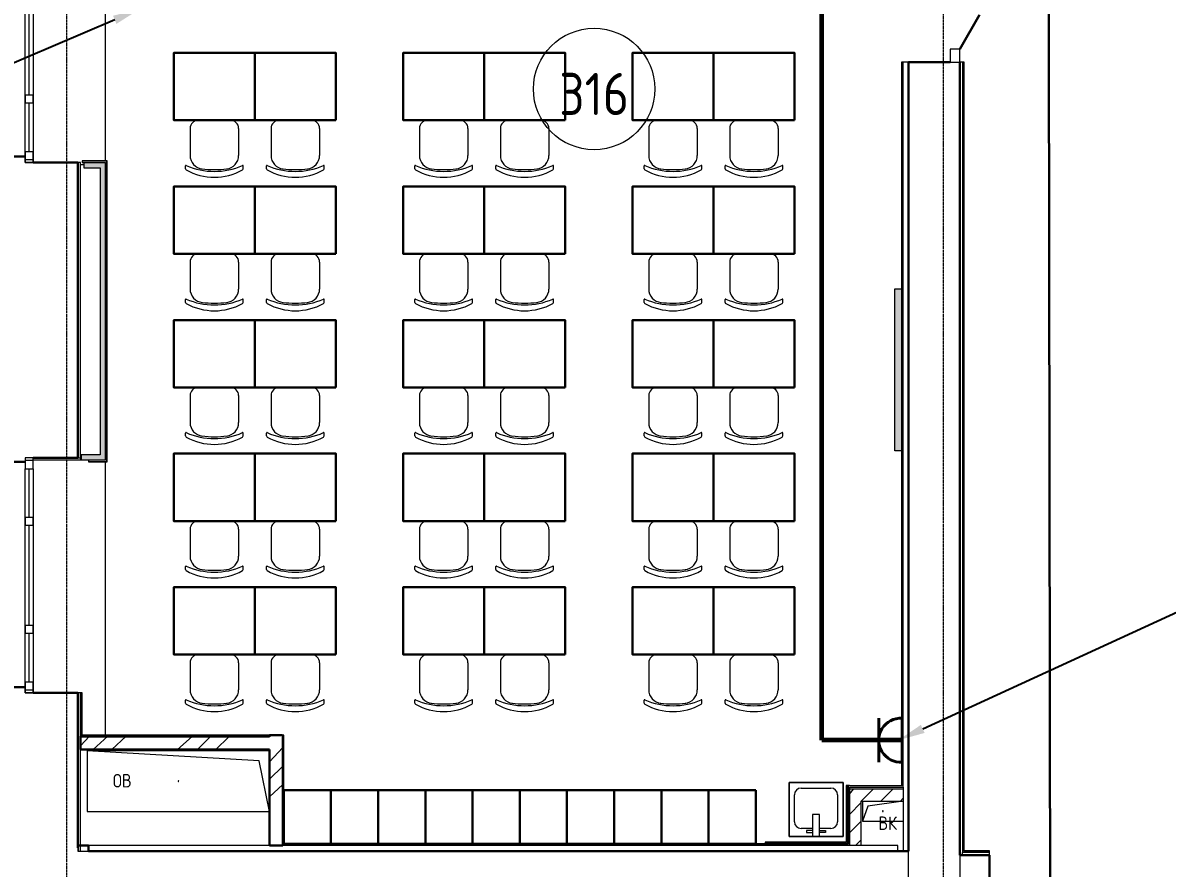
# Model space of a CAD drawing. Header units: millimetres. Extents: x -32 to 417638015, y -35 to 175284279.
# Drawn here: x 417125074 to 417133556, y 175252143 to 175258407 of the extents above; entities that cross this region are included whole.
import ezdxf
from ezdxf import colors
from ezdxf.entities.mleader import LeaderData, LeaderLine
from ezdxf.math import Vec2, Vec3

# ---------------------------------------------------------------- set-up
doc = ezdxf.new("R2010")
doc.units = ezdxf.units.MM
doc.linetypes.add('ADSK_Линия сетки', pattern=[25, 20, -2.5, 0, -2.5])
for name, color, linetype, lineweight in [('_ Окна', 7, 'Continuous', 9), ('_ЭМ_гофра', 5, 'Continuous', 60), ('_ЭМ_ТХобщее_слой', 7, 'Continuous', 30), ('Аннотация', 7, 'Continuous', 18), ('Двери', 7, 'Continuous', 9), ('Обобщенные модели', 7, 'Continuous', 18), ('Окна', 7, 'Continuous', 9), ('Оси', 253, 'Continuous', 9), ('Перекрытие', 7, 'Continuous', 18), ('Сантехника', 7, 'Continuous', 18), ('Стены внутренние', 7, 'Continuous', 18), ('Стены несущие', 7, 'Continuous', 30), ('Стены отделка', 7, 'Continuous', 30), ('Стены штриховка', 7, 'Continuous', 9), ('ТХ', 5, 'Continuous', 0), ('ШТРИХОВКА', 252, 'Continuous', 15), ('ЭМ', 5, 'Continuous', 40), ('ЭМ_Лоток 1_2', 162, 'Continuous', 30)]:
    doc.layers.add(name, color=color, linetype=linetype, lineweight=lineweight)
doc.layers.add('_ЭМ_Надписи', color=7, linetype='Continuous')
doc.layers.add('ЭОМ_Лотки рабочие', color=5, linetype='Continuous')
doc.layers.add('Линии', color=7, linetype='Continuous', lineweight=9, true_color=0x00a600)
doc.styles.add('GOST Common', font='GOST_Common.ttf', dxfattribs={"width": 0.9, "height": 349.9999999999996})
doc.styles.add('GOST Common_4', font='GOST_Common.ttf', dxfattribs={"width": 0.9, "height": 199.9999999999999})
doc.styles.add('ЭОМ', font='isocpeur.ttf', dxfattribs={"width": 0.85, "height": 250})
doc.linetypes.add('Cable in the tray', pattern='A,5,[130,ltypeshp.shx,S=1,R=0,X=0,Y=0],1.5,[130,ltypeshp.shx,S=1.5,R=90,X=0,Y=-1],1,[130,ltypeshp.shx,S=1,R=0,X=0.5,Y=0],5', length=12.5)
pattern_1 = [(45, (507.3426762534655, 158.9018102923892), (-381.6608851454391, 381.6608851454391), []), (45, (642.280676253431, 158.9018102923892), (0, 763.3217702908781), []), (45, (372.4046762534417, 158.9018102923892), (0, 763.3217702908781), [])]
pattern_2 = [(45, (507.3426762534655, 158.9018102923892), (-70.71067811865476, 70.71067811865476), [])]

# ---------------------------------------------------------------- blocks, each defined once
blk = doc.blocks.new('Стул ученич штабелир №5-7')
at = {"color": 0, "linetype": 'ByBlock', "lineweight": -2}
for p, q in [((-120.064222017827, -6.874120663269423e-05), (120.064222017827, 6.874120663269423e-05)), ((-120.0642220180016, -6.874130849610083e-05), (120.0642220177106, 6.874110476928763e-05)), ((-179.935777982173, -59.99993125879337), (-179.935777982173, -260.3112319844695)), ((-179.9357779823476, -59.99993125888795), (-179.9357779823476, -260.3112319845714)), ((180.064222017827, -59.99993125879337), (180.064222017827, -260.3112319844695)), ((180.0642220177106, -59.99993125888795), (180.0642220177106, -260.3112319845714)), ((-213.4357779821148, -359.0004116515302), (-213.4357779821148, -337.3406056039639)), ((-213.4357779822894, -359.0004116516247), (-213.4357779822894, -337.3406056040585)), ((213.564222017827, -359.0004116515302), (213.564222017827, -337.3406056039639)), ((213.5642220176524, -359.0004116516247), (213.5642220176524, -337.3406056040585))]:
    blk.add_line(p, q, dxfattribs=at)
for centre, radius, start, end in [((-119.9357779822312, -59.99993125879337), 60.00000000000227, 90, 180), ((-119.9357779823476, -59.99993125885157), 59.99999999995964, 90, 180), ((120.0642220178852, -59.99993125879337), 60.00000000000227, 0, 90), ((120.0642220177106, -59.99993125885157), 59.99999999995964, 0, 90), ((-210.435777982173, -337.3406056039494), 2.999999999983853, 63.89783268162118, 180), ((-210.4357779823476, -337.340605604044), 2.999999999983853, 63.89783268162118, 180), ((0.06422201782697812, 142.3201924452005), 520.8201237039044, 246.3195110063149, 293.6804889936851), ((0.06422201765235513, 142.3201924450987), 520.8201237039044, 246.3195110063149, 293.6804889936851), ((-79.93577798217302, -260.3112319844549), 100.0000000000176, 180, 264.2584419996841), ((-79.93577798234764, -260.3112319845568), 100.0000000000176, 180, 264.2584419996841), ((80.06422201782698, -260.3112319844549), 100.0000000000176, 275.7415580003159, 0), ((80.06422201765236, -260.3112319845568), 100.0000000000176, 275.7415580003159, 0), ((210.564222017827, -337.3406056039494), 2.999999999983853, 0, 116.1021673183788), ((210.5642220176524, -337.340605604044), 2.999999999983853, 0, 116.1021673183788), ((-203.435777982173, -359.0004116515447), 9.999999999989248, 180, 238.068250632605), ((-203.4357779823476, -359.0004116516466), 9.999999999989248, 180, 238.068250632605), ((0.06422201782697812, 9.04909030158342), 430.5490215606072, 240.9916647866204, 299.0083352133797), ((0.06422201765235513, 9.049090301488832), 430.5490215606072, 240.9916647866204, 299.0083352133797), ((0.06422201782697812, 435.5341415462426), 800.3966485555333, 263.2469772545854, 276.7530227454146), ((0.06422201765235513, 435.5341415461407), 800.3966485555333, 263.2469772545854, 276.7530227454146), ((203.564222017827, -359.0004116515447), 9.999999999989248, 301.931749367395, 0), ((203.5642220176524, -359.0004116516466), 9.999999999989248, 301.931749367395, 0)]:
    blk.add_arc(centre, radius, start, end, dxfattribs=at)
blk = doc.blocks.new('ТХ 3 этаж')
at = {"lineweight": 0}
h = blk.add_hatch(color=8, dxfattribs=at)
h.dxf.hatch_style = 1
h.paths.add_polyline_path([(7206.237930123869, 23575.66685804329), (7156.237930123869, 23575.66685804329), (7156.237930123869, 24775.66685804329), (7206.237930123869, 24775.66685804329)])
at = {"color": 8}
for points in [[(2412.450251941627, 26025.6668580437), (1812.450251941627, 26025.6668580437), (1812.450251941627, 26525.66685804381), (2412.450251941627, 26525.66685804381)], [(3012.450251942093, 26025.6668580437), (2412.450251942093, 26025.6668580437), (2412.450251942093, 26525.66685804381), (3012.450251942093, 26525.66685804381)], [(4112.450251942093, 26025.6668580437), (3512.450251942093, 26025.6668580437), (3512.450251942093, 26525.66685804381), (4112.450251942093, 26525.66685804381)], [(4712.450251942559, 26025.6668580437), (4112.450251942559, 26025.6668580437), (4112.450251942559, 26525.66685804381), (4712.450251942559, 26525.66685804381)], [(5812.450251942559, 26025.6668580437), (5212.450251942559, 26025.6668580437), (5212.450251942559, 26525.66685804381), (5812.450251942559, 26525.66685804381)], [(6412.450251943024, 26025.6668580437), (5812.450251943024, 26025.6668580437), (5812.450251943024, 26525.66685804381), (6412.450251943024, 26525.66685804381)], [(2412.450251941627, 25035.6668580437), (1812.450251941627, 25035.6668580437), (1812.450251941627, 25535.66685804381), (2412.450251941627, 25535.66685804381)], [(3012.450251942093, 25035.6668580437), (2412.450251942093, 25035.6668580437), (2412.450251942093, 25535.66685804381), (3012.450251942093, 25535.66685804381)], [(4112.450251942093, 25035.6668580437), (3512.450251942093, 25035.6668580437), (3512.450251942093, 25535.66685804381), (4112.450251942093, 25535.66685804381)], [(4712.450251942559, 25035.6668580437), (4112.450251942559, 25035.6668580437), (4112.450251942559, 25535.66685804381), (4712.450251942559, 25535.66685804381)], [(5812.450251942559, 25035.6668580437), (5212.450251942559, 25035.6668580437), (5212.450251942559, 25535.66685804381), (5812.450251942559, 25535.66685804381)], [(6412.450251943024, 25035.6668580437), (5812.450251943024, 25035.6668580437), (5812.450251943024, 25535.66685804381), (6412.450251943024, 25535.66685804381)], [(2412.450251941627, 24045.66685804323), (1812.450251941627, 24045.66685804323), (1812.450251941627, 24545.66685804335), (2412.450251941627, 24545.66685804335)], [(3012.450251942093, 24045.66685804323), (2412.450251942093, 24045.66685804323), (2412.450251942093, 24545.66685804335), (3012.450251942093, 24545.66685804335)], [(4112.450251942093, 24045.66685804323), (3512.450251942093, 24045.66685804323), (3512.450251942093, 24545.66685804335), (4112.450251942093, 24545.66685804335)], [(4712.450251942559, 24045.66685804323), (4112.450251942559, 24045.66685804323), (4112.450251942559, 24545.66685804335), (4712.450251942559, 24545.66685804335)], [(5812.450251942559, 24045.66685804323), (5212.450251942559, 24045.66685804323), (5212.450251942559, 24545.66685804335), (5812.450251942559, 24545.66685804335)], [(6412.450251943024, 24045.66685804323), (5812.450251943024, 24045.66685804323), (5812.450251943024, 24545.66685804335), (6412.450251943024, 24545.66685804335)], [(2412.450251941627, 23055.66685804323), (1812.450251941627, 23055.66685804323), (1812.450251941627, 23555.66685804335), (2412.450251941627, 23555.66685804335)], [(3012.450251942093, 23055.66685804323), (2412.450251942093, 23055.66685804323), (2412.450251942093, 23555.66685804335), (3012.450251942093, 23555.66685804335)], [(4112.450251942093, 23055.66685804323), (3512.450251942093, 23055.66685804323), (3512.450251942093, 23555.66685804335), (4112.450251942093, 23555.66685804335)], [(4712.450251942559, 23055.66685804323), (4112.450251942559, 23055.66685804323), (4112.450251942559, 23555.66685804335), (4712.450251942559, 23555.66685804335)], [(5812.450251942559, 23055.66685804323), (5212.450251942559, 23055.66685804323), (5212.450251942559, 23555.66685804335), (5812.450251942559, 23555.66685804335)], [(6412.450251943024, 23055.66685804323), (5812.450251943024, 23055.66685804323), (5812.450251943024, 23555.66685804335), (6412.450251943024, 23555.66685804335)], [(2412.450251941627, 22065.66685804323), (1812.450251941627, 22065.66685804323), (1812.450251941627, 22565.66685804335), (2412.450251941627, 22565.66685804335)], [(3012.450251942093, 22065.66685804323), (2412.450251942093, 22065.66685804323), (2412.450251942093, 22565.66685804335), (3012.450251942093, 22565.66685804335)], [(4112.450251942093, 22065.66685804323), (3512.450251942093, 22065.66685804323), (3512.450251942093, 22565.66685804335), (4112.450251942093, 22565.66685804335)], [(4712.450251942559, 22065.66685804323), (4112.450251942559, 22065.66685804323), (4112.450251942559, 22565.66685804335), (4712.450251942559, 22565.66685804335)], [(5812.450251942559, 22065.66685804323), (5212.450251942559, 22065.66685804323), (5212.450251942559, 22565.66685804335), (5812.450251942559, 22565.66685804335)], [(6412.450251943024, 22065.66685804323), (5812.450251943024, 22065.66685804323), (5812.450251943024, 22565.66685804335), (6412.450251943024, 22565.66685804335)]]:
    blk.add_lwpolyline(points, close=True, dxfattribs=at)
at = {"color": 8, "lineweight": 0}
blk.add_lwpolyline([(7206.237930123869, 23575.66685804329), (7156.237930123869, 23575.66685804329), (7156.237930123869, 24775.66685804329), (7206.237930123869, 24775.66685804329), (7206.237930123869, 23575.66685804329)], dxfattribs=at)
at = {"color": 8}
for points in [[(2976.45025194122, 21062.49521154567), (2626.45025194122, 21062.49521154567), (2626.45025194122, 20662.49521154567), (2976.45025194122, 20662.49521154567), (2976.45025194122, 21062.49521154567)], [(3326.45025194122, 21062.49521154567), (2976.45025194122, 21062.49521154567), (2976.45025194122, 20662.49521154567), (3326.45025194122, 20662.49521154567), (3326.45025194122, 21062.49521154567)], [(3676.45025194122, 21062.49521154567), (3326.45025194122, 21062.49521154567), (3326.45025194122, 20662.49521154567), (3676.45025194122, 20662.49521154567), (3676.45025194122, 21062.49521154567)], [(4026.45025194122, 21062.49521154567), (3676.45025194122, 21062.49521154567), (3676.45025194122, 20662.49521154567), (4026.45025194122, 20662.49521154567), (4026.45025194122, 21062.49521154567)], [(4376.45025194122, 21062.49521154567), (4026.45025194122, 21062.49521154567), (4026.45025194122, 20662.49521154567), (4376.45025194122, 20662.49521154567), (4376.45025194122, 21062.49521154567)], [(4726.45025194122, 21062.49521154567), (4376.45025194122, 21062.49521154567), (4376.45025194122, 20662.49521154567), (4726.45025194122, 20662.49521154567), (4726.45025194122, 21062.49521154567)], [(5076.45025194122, 21062.49521154567), (4726.45025194122, 21062.49521154567), (4726.45025194122, 20662.49521154567), (5076.45025194122, 20662.49521154567), (5076.45025194122, 21062.49521154567)], [(5426.45025194122, 21062.49521154567), (5076.45025194122, 21062.49521154567), (5076.45025194122, 20662.49521154567), (5426.45025194122, 20662.49521154567), (5426.45025194122, 21062.49521154567)], [(5776.45025194122, 21062.49521154567), (5426.45025194122, 21062.49521154567), (5426.45025194122, 20662.49521154567), (5776.45025194122, 20662.49521154567), (5776.45025194122, 21062.49521154567)], [(6126.45025194122, 21062.49521154567), (5776.45025194122, 21062.49521154567), (5776.45025194122, 20662.49521154567), (6126.45025194122, 20662.49521154567), (6126.45025194122, 21062.49521154567)]]:
    blk.add_lwpolyline(points, dxfattribs=at)
at = {"layer": 'ТХ', "color": 8, "lineweight": 0}
for p in [(2112.450251941627, 26025.6668580437), (2712.450251942093, 26025.6668580437), (3812.450251942093, 26025.6668580437), (4412.450251942559, 26025.6668580437), (5512.450251942559, 26025.6668580437), (6112.45025194349, 26025.6668580437), (2112.450251941627, 25035.6668580437), (2712.450251942093, 25035.6668580437), (3812.450251942093, 25035.6668580437), (4412.450251942559, 25035.6668580437), (5512.450251942559, 25035.6668580437), (6112.45025194349, 25035.6668580437), (2112.450251941627, 24045.6668580437), (2712.450251942093, 24045.6668580437), (3812.450251942093, 24045.6668580437), (4412.450251942559, 24045.6668580437), (5512.450251942559, 24045.6668580437), (6112.45025194349, 24045.6668580437), (2112.450251941627, 23055.66685804323), (2712.450251942093, 23055.66685804323), (3812.450251942093, 23055.66685804323), (4412.450251942559, 23055.66685804323), (5512.450251942559, 23055.66685804323), (6112.45025194349, 23055.66685804323), (2112.450251941627, 22065.66685804323), (2712.450251942093, 22065.66685804323), (3812.450251942093, 22065.66685804323), (4412.450251942559, 22065.66685804323), (5512.450251942559, 22065.66685804323), (6112.45025194349, 22065.66685804323)]:
    blk.add_blockref('Стул ученич штабелир №5-7', p, dxfattribs=at)
blk = doc.blocks.new('План 3 этажа')
at = {"layer": 'Стены внутренние'}
for points in [[(-5866.57566433266, 25792.15817047495), (-5746.070367590117, 25792.15817047495), (-5746.070367590117, 25832.15817047494), (-5866.57566433266, 25832.15817047494), (-5866.57566433266, 25815.89621075662)], [(-5706.070367590117, 23665.69618457785), (-5706.186522345, 25832.15817047494), (-5746.070367590117, 25832.15817047494), (-5746.070367590117, 23665.69618457785), (-5731.733682017482, 23665.69618457785)], [(-5886.909468022524, 23625.69618457785), (-5706.070367590117, 23625.9006506719), (-5706.070367590117, 23665.69618457785), (-5886.909468022524, 23665.69618457785), (-5886.909468022524, 23625.9006506719)]]:
    blk.add_hatch(color=8, dxfattribs=at).paths.add_polyline_path(points)
at = {"layer": 'Стены внутренние', "lineweight": 9}
h = blk.add_hatch(dxfattribs=at)
h.set_pattern_fill('FP_1', color=8, style=0, pattern_type=2)
h.set_pattern_definition(pattern_1)
h.paths.add_polyline_path([(-5840.445001929242, 21481.1031181426), (-4490.445001929242, 21481.1031181426), (-4490.445001930231, 21575.1031181426), (-5890.445001929475, 21581.10311814261), (-5890.445001929358, 21481.1031181426)])
h.paths.add_polyline_path([(-5878.445001929242, 21581.05168957118), (-5878.445001929242, 21581.10311814261), (-5890.299134974543, 21581.10311814261)])
h = blk.add_hatch(dxfattribs=at)
h.set_pattern_fill('FP_1', color=8, style=0, pattern_type=2)
h.set_pattern_definition(pattern_1)
h.paths.add_polyline_path([(-4490.445001929242, 20771.10311814259), (-4390.445001929242, 20771.10311814259), (-4390.445001929242, 21575.1031181426), (-4396.445001929242, 21575.65177762937), (-4396.445001929242, 21587.1031181426), (-4490.445001929242, 21587.1031181426), (-4490.445001929242, 21187.03738989537)])
h = blk.add_hatch(dxfattribs=at)
h.set_pattern_fill('FP_4', color=8, style=0, pattern_type=2)
h.set_pattern_definition(pattern_2)
h.paths.add_polyline_path([(167.3426762534655, 21099.03738989537), (207.3426762534655, 21099.03738989537), (207.3426762534655, 21187.03738989537), (-190.6573237465345, 21187.03738989537), (-190.6573237465345, 21099.03738989537), (-92.65732374653453, 21099.03738989537)])
h = blk.add_hatch(dxfattribs=at)
h.set_pattern_fill('FP_4', color=8, style=0, pattern_type=2)
h.set_pattern_definition(pattern_2)
h.paths.add_polyline_path([(-146.6573237465345, 20769.03738989443), (-102.6573237465345, 20769.03738989443), (-102.6573237465345, 21099.03738989537), (-190.6573237465345, 21099.03738989537), (-190.6573237465345, 20769.03738989443)])
at = {"layer": '_ Окна', "color": 8}
for p, q in [((-6270.44500193021, 26332.15817047492), (-6270.44500193021, 27072.15817047492)), ((-6270.445001930209, 25912.15817047491), (-6270.44500193021, 26272.15817047491)), ((-6240.445001930225, 25852.15817047492), (-6300.445001930225, 25852.15817047492)), ((-6240.445001930231, 23622.16065067188), (-6300.445001930231, 23622.16065067188)), ((-6270.44500193021, 23202.16065067188), (-6270.44500193021, 23562.16065067188)), ((-6270.44500193021, 22402.16065067188), (-6270.44500193021, 23142.16065067188)), ((-6270.445001930209, 21982.16065067188), (-6270.44500193021, 22342.16065067188)), ((-6240.445001930225, 21922.16065067188), (-6300.445001930225, 21922.16065067188))]:
    blk.add_line(p, q, dxfattribs=at)
at = {"layer": '_ Окна', "color": 8, "lineweight": 18}
for p, q in [((-6300.445001930227, 26332.15817047492), (-6240.445001930227, 26332.15817047492)), ((-6300.445001930227, 26272.15817047492), (-6300.445001930227, 26332.15817047492)), ((-6240.445001930227, 26332.15817047492), (-6240.445001930227, 26272.15817047492)), ((-6240.445001930227, 26272.15817047492), (-6300.445001930227, 26272.15817047492)), ((-6300.445001930225, 25912.15817047492), (-6240.445001930225, 25912.15817047492)), ((-6300.445001930225, 25832.15817047492), (-6300.445001930225, 25912.15817047492)), ((-6240.445001930225, 25912.15817047492), (-6240.445001930225, 25832.15817047492)), ((-6240.445001930225, 25832.15817047492), (-6300.445001930225, 25832.15817047492)), ((-6240.445001930231, 23642.16065067188), (-6300.445001930231, 23642.16065067188)), ((-6300.445001930231, 23642.16065067188), (-6300.445001930231, 23562.16065067188)), ((-6240.445001930231, 23562.16065067188), (-6240.445001930231, 23642.16065067188)), ((-6300.445001930231, 23562.16065067188), (-6240.445001930231, 23562.16065067188)), ((-6300.445001930229, 23202.16065067188), (-6240.445001930229, 23202.16065067188)), ((-6300.445001930229, 23142.16065067188), (-6300.445001930229, 23202.16065067188)), ((-6240.445001930229, 23202.16065067188), (-6240.445001930229, 23142.16065067188)), ((-6240.445001930229, 23142.16065067188), (-6300.445001930229, 23142.16065067188)), ((-6300.445001930227, 22402.16065067188), (-6240.445001930227, 22402.16065067188)), ((-6300.445001930227, 22342.16065067188), (-6300.445001930227, 22402.16065067188)), ((-6240.445001930227, 22402.16065067188), (-6240.445001930227, 22342.16065067188)), ((-6240.445001930227, 22342.16065067188), (-6300.445001930227, 22342.16065067188)), ((-6300.445001930225, 21982.16065067188), (-6240.445001930225, 21982.16065067188)), ((-6300.445001930225, 21902.16065067188), (-6300.445001930225, 21982.16065067188)), ((-6240.445001930225, 21982.16065067188), (-6240.445001930225, 21902.16065067188)), ((-6240.445001930225, 21902.16065067188), (-6300.445001930225, 21902.16065067188))]:
    blk.add_line(p, q, dxfattribs=at)
at = {"layer": 'Двери', "color": 8, "lineweight": 30}
blk.add_line((627.3426762534604, 26670.90181029237), (774.8426762534616, 26926.37930440878), dxfattribs=at)
at = {"layer": 'Двери', "color": 8}
for p, q in [((627.3426762534604, 26670.90181029237), (557.3426762534648, 26670.90181029237)), ((557.3426762534648, 26670.90181029237), (557.3426762534647, 26575.90181029237)), ((627.3426762534602, 26575.90181029237), (627.3426762534604, 26670.90181029237)), ((557.3426762534647, 26575.90181029237), (627.3426762534602, 26575.90181029237))]:
    blk.add_line(p, q, dxfattribs=at)
at = {"layer": 'Линии', "color": 8}
blk.add_circle((-2083.305437777934, 26376.35361650138), 450.0000000000006, dxfattribs=at)
at = {"layer": 'Обобщенные модели', "color": 8}
for p, q in [((-5840.445001929251, 21472.23035614785), (-5840.445001929251, 21022.23035614785)), ((-4490.445001929234, 21472.23035614785), (-5840.445001929251, 21472.23035614785)), ((-4565.445001929227, 21397.23035614785), (-5840.445001929251, 21472.23035614785)), ((-5840.445001929251, 21472.23035614785), (-5840.445001929251, 21022.23035614785)), ((-4490.445001929234, 21472.23035614785), (-5840.445001929251, 21472.23035614785)), ((-4490.445001929234, 21022.23035614785), (-4565.445001929227, 21397.23035614785)), ((-92.65732374653706, 21099.03738989534), (-92.65732374653683, 20949.03738989534)), ((-92.65732374653706, 21099.03738989534), (-92.65732374653683, 20949.03738989534)), ((-55.15732374653739, 21061.53738989535), (-92.65732374653683, 20949.03738989534)), ((207.3426762534678, 21099.03738989534), (-55.15732374653739, 21061.53738989535)), ((-5840.445001929251, 21022.23035614785), (-4490.445001929234, 21022.23035614785)), ((-5840.445001929251, 21022.23035614785), (-4490.445001929234, 21022.23035614785)), ((-92.65732374653683, 20949.03738989534), (207.342676253468, 20949.03738989534)), ((-92.65732374653683, 20949.03738989534), (207.342676253468, 20949.03738989534))]:
    blk.add_line(p, q, dxfattribs=at)
for centre, radius, start, end in [((-5165.445001929242, 21247.23035614785), 2.500000000000003, 0, 180), ((-5165.445001929242, 21247.23035614785), 2.499999999999998, 60.0000000000418, 180), ((-5165.445001929242, 21247.23035614785), 2.500000000000002, 180, 0), ((-5165.445001929242, 21247.23035614785), 2.499999999999999, 180, 285.0000000000214), ((-5165.445001929242, 21247.23035614785), 2.500000000000002, 14.99999999999445, 30.00000000001032), ((57.34267625346547, 21024.03738989534), 2.500000000000003, 90, 269.9999999999992), ((57.34267625346547, 21024.03738989534), 2.499999999999999, 149.9999999999999, 270), ((57.34267625346547, 21024.03738989534), 2.500000000000003, 105.0000000000265, 119.9999999999582), ((57.34267625346547, 21024.03738989534), 2.500000000000002, 270.0000000000004, 90), ((57.34267625346547, 21024.03738989534), 2.5, 270.0000000000008, 14.99999999999487)]:
    blk.add_arc(centre, radius, start, end, dxfattribs=at)
at = {"layer": 'Окна', "color": 8}
for p, q in [((-6300.445001930222, 26332.15817047492), (-6300.445001930223, 27072.15817047492)), ((-6240.445001930135, 27072.15817047492), (-6240.445001930134, 26332.15817047492)), ((-6300.445001930227, 26332.15817047492), (-6300.445001930227, 26272.15817047492)), ((-6240.445001930227, 26272.15817047492), (-6240.445001930227, 26332.15817047492)), ((-6300.445001930222, 25912.15817047491), (-6300.445001930222, 26272.15817047491)), ((-6240.445001930134, 26272.15817047491), (-6240.445001930134, 25912.15817047491)), ((-6300.445001930225, 25912.15817047492), (-6300.445001930225, 25832.15817047492)), ((-6240.445001930225, 25832.15817047492), (-6240.445001930225, 25912.15817047492)), ((-6300.445001930225, 25832.15817047492), (-6240.445001930225, 25832.15817047492)), ((-6300.445001930231, 23642.16065067188), (-6300.445001930231, 23562.16065067188)), ((-6240.445001930231, 23642.16065067188), (-6300.445001930231, 23642.16065067188)), ((-6240.445001930231, 23562.16065067188), (-6240.445001930231, 23642.16065067188)), ((-6300.445001930223, 23202.16065067188), (-6300.445001930223, 23562.16065067188)), ((-6240.445001930135, 23562.16065067188), (-6240.445001930135, 23202.16065067188)), ((-6300.445001930229, 23202.16065067188), (-6300.445001930229, 23142.16065067188)), ((-6240.445001930229, 23142.16065067188), (-6240.445001930229, 23202.16065067188)), ((-6300.445001930222, 22402.16065067188), (-6300.445001930223, 23142.16065067188)), ((-6240.445001930135, 23142.16065067188), (-6240.445001930134, 22402.16065067188)), ((-6300.445001930227, 22402.16065067188), (-6300.445001930227, 22342.16065067188)), ((-6240.445001930227, 22342.16065067188), (-6240.445001930227, 22402.16065067188)), ((-6300.445001930222, 21982.16065067188), (-6300.445001930222, 22342.16065067188)), ((-6240.445001930134, 22342.16065067188), (-6240.445001930134, 21982.16065067188)), ((-6300.445001930225, 21982.16065067188), (-6300.445001930225, 21902.16065067188)), ((-6240.445001930225, 21902.16065067188), (-6240.445001930225, 21982.16065067188)), ((-6300.445001930225, 21902.16065067188), (-6240.445001930225, 21902.16065067188))]:
    blk.add_line(p, q, dxfattribs=at)
at = {"layer": 'Оси', "color": 8, "linetype": 'ADSK_Линия сетки'}
for p, q in [((-5993.091970708105, -3523.687778418595), (-5993.091970708047, 44268.96599885851)), ((506.9080292918952, -3523.687778418606), (506.9080292919534, 43515.24606842796))]:
    blk.add_line(p, q, dxfattribs=at)
at = {"layer": 'Перекрытие', "color": 8}
for p, q in [((-5704.233739516174, 25844.1581704749), (-5704.233739516116, 28844.20903639259)), ((-5890.593580989516, 25815.89621075659), (-5866.575664332602, 25815.89621075659)), ((-5886.909468022524, 23625.90065067188), (-6240.445001930289, 23625.90065067188)), ((-5704.233739516116, 21587.10311814257), (-5704.233739516174, 23613.69618457782))]:
    blk.add_line(p, q, dxfattribs=at)
at = {"layer": 'Сантехника', "color": 8}
for p, q in [((-638.1363797980594, 21235.81285457511), (-638.1363797980594, 20835.81285457511)), ((-238.1363797980593, 21235.81285457511), (-638.1363797980594, 21235.81285457511)), ((-638.1363797980594, 21235.81285457511), (-238.1363797980593, 21235.81285457511)), ((-638.1363797980594, 20835.81285457511), (-638.1363797980594, 21235.81285457511)), ((-238.1363797980594, 20835.81285457511), (-238.1363797980593, 21235.81285457511)), ((-238.1363797980593, 21235.81285457511), (-238.1363797980594, 20835.81285457511)), ((-598.1356417911594, 20945.81211590575), (-598.1356417911594, 21145.8135932486)), ((-548.1356417911595, 21195.8135932486), (-328.1363797980543, 21195.8135932486)), ((-278.1363797980594, 21145.81359324861), (-278.1363797980594, 20945.81211590575)), ((-463.1364324054736, 21000.82577005017), (-463.1364324054736, 20835.81285457511)), ((-413.1363271907036, 21000.82577005017), (-463.1364324054736, 21000.82577005017)), ((-413.1363271907036, 20835.81285457511), (-413.1363271907036, 21000.82577005017)), ((-463.1364324054736, 20895.81211590575), (-548.1356417911596, 20895.81211590575)), ((-508.1364324054736, 20880.81286021444), (-508.1364324054736, 20865.81286526198)), ((-463.1364324054736, 20880.81286021444), (-508.1364324054736, 20880.81286021444)), ((-328.1363797980649, 20895.81211590575), (-413.1363271907036, 20895.81211590575)), ((-413.1363271907036, 20880.81284893461), (-368.1363797980594, 20880.81284893461)), ((-368.1363797980594, 20880.81284893461), (-368.1363797980594, 20865.81283201167)), ((-638.1363797980594, 20835.81285457511), (-238.1363797980594, 20835.81285457511)), ((-238.1363797980594, 20835.81285457511), (-638.1363797980594, 20835.81285457511)), ((-508.1364324054736, 20865.81286526198), (-463.1364324054736, 20865.81286526198)), ((-368.1363797980594, 20865.81283201167), (-413.1363271907036, 20865.81283201167))]:
    blk.add_line(p, q, dxfattribs=at)
for centre, radius, start, end in [((-548.1356417911594, 21145.8135932486), 49.99999999999994, 90, 180), ((-328.1363797980542, 21145.81359324861), 49.99999999999496, 0, 90), ((-548.1356417911595, 20945.81211590575), 50.00000000000004, 180, 270), ((-328.1363797980649, 20945.81211590575), 50.00000000000545, 270, 0)]:
    blk.add_arc(centre, radius, start, end, dxfattribs=at)
at = {"layer": 'Стены внутренние', "color": 8}
blk.add_line((-5890.445001929242, 23642.16065067188), (-5890.445001929242, 23625.90065067188), dxfattribs=at)
at = {"layer": 'Стены несущие', "color": 8}
for p, q in [((557.3426762534655, 26575.90181029238), (247.3426762534655, 26575.90181029238)), ((247.3426762534655, 23534.03738989438), (247.3426762534655, 26575.90181029238)), ((627.3426762534655, 26575.90181029238), (627.3426762534655, 20699.03738989439)), ((-6300.445001930231, 25877.15817047492), (-6420.445001929242, 25877.15817047492)), ((-5910.445001929242, 25832.15817047492), (-6240.445001930231, 25832.15817047492)), ((-5910.445001929242, 23642.16065067188), (-5910.445001929242, 25832.15817047492)), ((-6420.445001929242, 23612.16065067188), (-6300.445001930231, 23612.16065067188)), ((-6240.445001930231, 23642.16065067188), (-5910.445001929242, 23642.16065067188)), ((247.3426762534655, 20729.03738989439), (247.3426762534655, 23534.03738989438)), ((-6300.445001930231, 21942.16065067188), (-6420.445001929242, 21942.16065067188)), ((-5910.445001929242, 21902.16065067189), (-6240.445001930231, 21902.16065067189)), ((-5910.445001929242, 20752.43563825309), (-5910.445001929242, 21902.16065067189)), ((-4490.445001929242, 21581.10311814258), (-5890.4450019293, 21581.10311814258)), ((-5890.4450019293, 21581.10311814258), (-5890.4450019293, 21481.10311814258)), ((-4490.445001929242, 21575.10311814257), (-4490.445001929242, 21587.10311814257)), ((-4396.445001929242, 21587.10311814257), (-4490.445001929242, 21587.10311814257)), ((-4390.445001929242, 21575.10311814257), (-4396.445001929242, 21575.10311814257)), ((-4390.445001929242, 20771.10311814257), (-4390.445001929242, 21575.10311814257)), ((-5890.4450019293, 21481.10311814258), (-4490.445001929242, 21481.10311814258)), ((-4490.445001929242, 21481.10311814258), (-4490.445001929242, 20771.10311814257)), ((-5832.587715855567, 20769.35073324582), (-5910.445001929009, 20768.87655216129)), ((-5832.342191951058, 20729.03738989441), (-5832.587715855567, 20769.35073324582)), ((247.3426762534655, 20729.03738989439), (-5832.342191951058, 20729.03738989441)), ((-4490.445001929242, 20771.10311814257), (-4390.445001929242, 20771.10311814257)), ((847.0900283111259, 20699.0373898944), (627.3426762534655, 20699.0373898944)), ((847.0900283111259, 20189.03738989439), (847.0900283111259, 20699.0373898944))]:
    blk.add_line(p, q, dxfattribs=at)
at = {"layer": 'Стены отделка', "color": 8, "lineweight": 9}
for p, q in [((247.3426762534655, 26575.90181029238), (195.3426762534655, 26575.90181029238)), ((195.3426762534655, 26575.90181029238), (195.3426762534655, 21213.03738989534)), ((659.3426762534655, 26575.90181029238), (627.3426762534655, 26575.90181029238)), ((659.3426762534655, 20731.03738989439), (659.3426762534655, 26575.90181029238)), ((-5890.445001929242, 25832.15817047492), (-5910.445001929242, 25832.15817047492)), ((-5890.445001929242, 23642.16065067188), (-5890.445001929242, 25832.15817047492)), ((-5696.070367590117, 25844.15817047491), (-5878.445001929242, 25844.15817047493)), ((-5878.445001929242, 25844.15817047493), (-5878.445001929242, 25832.15817047492)), ((-5878.445001929242, 25832.15817047492), (-5706.070367590117, 25832.15817047491)), ((-5866.575664332602, 25832.15817047492), (-5866.575664332602, 25792.15817047492)), ((-5866.575664332602, 25792.15817047492), (-5746.070367590117, 25792.15817047492)), ((-5746.070367590117, 25792.15817047492), (-5746.070367590117, 23665.69618457782)), ((-5706.070367590117, 23625.69618457782), (-5706.070367590117, 25832.15817047491)), ((-5694.070367590117, 23615.69618457782), (-5694.070367590117, 25842.15817047491)), ((-5910.445001929242, 23642.16065067188), (-5890.445001929242, 23642.16065067188)), ((-5746.070367590117, 23665.69618457782), (-5886.909468022524, 23665.69618457782)), ((-5886.909468022524, 23665.69618457782), (-5886.909468022524, 23625.69618457782)), ((-5706.070367590117, 23625.69618457782), (-5886.909468022524, 23625.69618457782)), ((-5830.445001929242, 23625.69618457782), (-5830.445001929242, 23613.69618457782)), ((-5830.445001929242, 23613.69618457782), (-5696.070367590117, 23613.69618457782)), ((207.3426762534655, 22114.03738989438), (207.3426762534655, 23534.03738989438)), ((647.3426762534655, 23534.03738989438), (647.3426762534655, 22114.03738989438)), ((-5878.445001929242, 21902.16065067189), (-5910.445001929242, 21902.16065067189)), ((-5878.445001929242, 21587.10311814257), (-5878.445001929242, 21902.16065067189)), ((-5890.445001929242, 20728.83668470438), (-5890.445001929242, 21575.10311814257)), ((-5890.445001929242, 21575.10311814257), (-4490.445001929242, 21575.10311814257)), ((-4490.445001929242, 21587.10311814257), (-5878.445001929242, 21587.10311814257)), ((-4386.445001929242, 21587.10311814257), (-4396.445001929242, 21587.10311814257)), ((-4396.445001929242, 21575.10311814257), (-4396.445001929242, 20769.0373898944)), ((-4384.445001929242, 20781.0373898944), (-4384.445001929242, 21585.10311814257)), ((-190.6573237465345, 21214.03738989437), (-215.6573237465345, 21214.03738989437)), ((-215.6573237465345, 21214.03738989437), (-215.6573237465345, 20794.03738989439)), ((-190.6573237465345, 21213.03738989534), (-190.6573237465345, 21214.03738989437)), ((195.3426762534655, 21213.03738989534), (-190.6573237465345, 21213.03738989534)), ((-190.6573237465345, 21201.03738989534), (-190.6573237465345, 20769.03738989439)), ((-190.6573237465345, 21201.03738989534), (207.3426762534655, 21201.03738989534)), ((207.3426762534655, 21187.03738989535), (-190.6573237465345, 21187.03738989535)), ((207.3426762534655, 21201.03738989534), (207.3426762534655, 20729.03738989439)), ((-102.6573237465345, 20769.03738989439), (-102.6573237465345, 21099.03738989535)), ((-102.6573237465345, 21099.03738989535), (207.3426762534655, 21099.03738989535)), ((-215.6573237465345, 20794.03738989439), (-815.6573237465345, 20794.03738989439)), ((-815.6573237465345, 20794.03738989439), (-815.6573237465345, 20781.03738989439)), ((-5910.445001929242, 20752.43563825309), (-5910.445001929242, 20728.83668470438)), ((-5910.445001929242, 20728.83668470438), (-5890.445001929242, 20728.83668470438)), ((167.3426762534655, 20769.03738989439), (-5908.882746511488, 20769.03738989441)), ((-5908.882746511488, 20769.03738989441), (-5908.882746511488, 20729.03738989441)), ((-5908.882746511488, 20729.03738989441), (-5832.342191951058, 20729.03738989441)), ((-815.6573237465345, 20781.03738989439), (-4384.445001929242, 20781.0373898944)), ((167.3426762534655, 20729.03738989439), (167.3426762534655, 20769.03738989439)), ((647.3426762534655, 20699.03738989439), (647.3426762534655, 20719.03738989438)), ((847.0900283111259, 20719.0373898944), (647.3426762534655, 20719.0373898944)), ((847.0900283111259, 20731.03738989439), (659.3426762534655, 20731.03738989439)), ((847.0900283111259, 20699.0373898944), (847.0900283111259, 20731.03738989439))]:
    blk.add_line(p, q, dxfattribs=at)
at = {"layer": 'Стены штриховка', "color": 8}
for p, q in [((197.3426762534655, 26575.90181029238), (197.3426762534655, 21211.03738989534)), ((207.3426762534655, 23534.03738989438), (207.3426762534655, 26575.90181029238)), ((647.3426762534655, 26575.90181029238), (647.3426762534655, 23534.03738989438)), ((657.3426762534655, 20729.03738989439), (657.3426762534655, 26575.90181029238)), ((-5694.070367590117, 25842.15817047491), (-5878.445001929242, 25842.15817047493)), ((-5696.070367590117, 23613.69618457782), (-5696.070367590117, 25844.15817047491)), ((-5694.070367590117, 25844.15817047491), (-5696.070367590117, 25844.15817047491)), ((-5694.070367590117, 25842.15817047491), (-5694.070367590117, 25844.15817047491)), ((-5830.445001929242, 23615.69618457782), (-5694.070367590117, 23615.69618457782)), ((-5696.070367590117, 23613.69618457782), (-5694.070367590117, 23613.69618457782)), ((-5694.070367590117, 23613.69618457782), (-5694.070367590117, 23615.69618457782)), ((207.3426762534655, 21201.03738989534), (207.3426762534655, 22114.03738989438)), ((647.3426762534655, 22114.03738989438), (647.3426762534655, 20719.03738989438)), ((-5890.4450019293, 21581.10311814258), (-5890.445001929242, 21902.16065067189)), ((-5880.445001929242, 21585.10311814257), (-5880.445001929242, 21902.16065067189)), ((-4490.445001929242, 21585.10311814257), (-5880.445001929242, 21585.10311814257)), ((-4396.445001929242, 21585.10311814257), (-4384.445001929242, 21585.10311814257)), ((-4386.445001929242, 20779.0373898944), (-4386.445001929242, 21587.10311814257)), ((-4384.445001929242, 21587.10311814257), (-4386.445001929242, 21587.10311814257)), ((-4384.445001929242, 21585.10311814257), (-4384.445001929242, 21587.10311814257)), ((-206.6573237465345, 21214.03738989437), (-206.6573237465345, 20785.03738989439)), ((-200.6573237465345, 21214.03738989437), (-200.6573237465345, 20779.03738989438)), ((-190.6573237465345, 21213.03738989534), (-190.6573237465345, 21211.03738989534)), ((197.3426762534655, 21211.03738989534), (-190.6573237465345, 21211.03738989534)), ((-206.6573237465345, 20785.03738989439), (-815.6573237465345, 20785.03738989439)), ((-200.6573237465345, 20779.03738989439), (-4386.445001929242, 20779.0373898944)), ((-815.6573237465345, 20779.03738989439), (-815.6573237465345, 20781.03738989439)), ((247.3426762534655, 20219.03738989439), (247.3426762534655, 20729.03738989439)), ((627.3426762534655, 20699.0373898944), (627.3426762534655, 20189.03738989439)), ((847.0900283111259, 20729.03738989439), (657.3426762534655, 20729.03738989439))]:
    blk.add_line(p, q, dxfattribs=at)
at = {"layer": 'ЭОМ_Лотки рабочие'}
blk.add_blockref('ТХ 3 этаж', (-7010.895253870607, 118.5421783487909), dxfattribs=at)
at = {"layer": 'Аннотация', "color": 8, "lineweight": 9, "line_spacing_factor": 1.022765581104984}
for s, insert, char_height, width, attachment_point, style in [('316', (-2083.305437777934, 26339.40549624263), 312.5000000000001, 520.2111192702771, 5, 'GOST Common'), ('\\pxqr,t3.6,7.2,10.8,14.4,18,21.6,25.2,28.8,32.4,36,39.6,43.2,46.8,50.4,54,57.6,61.2,64.8,68.4,72,75.6,79.2,82.8,86.4,90,93.6,97.2,100.8,104.4,108,111.6,115.2;{ОВ}', (-5512.090547809901, 21299.76793052068), 100, 149.985, 3, 'GOST Common_4'), ('\\pxqr,t3.6,7.2,10.8,14.4,18,21.6,25.2,28.8,32.4,36,39.6,43.2,46.8,50.4,54,57.6,61.2,64.8,68.4,72,75.6,79.2,82.8,86.4,90,93.6,97.2,100.8,104.4,108,111.6,115.2;{ВК}', (161.3813908482553, 20985.18851039577), 100, 149.985, 3, 'GOST Common_4')]:
    blk.add_mtext(s, dxfattribs=dict(at, insert=insert, char_height=char_height, width=width, attachment_point=attachment_point, style=style))
blk = doc.blocks.new('_ЭМ_ТХ2_3 этаж_нов')
at = {"lineweight": 0}
h = blk.add_hatch(color=8, dxfattribs=at)
h.dxf.hatch_style = 1
h.paths.add_polyline_path([(6188.43464696157, 23540.30722610008), (6138.43464696157, 23540.30722610008), (6138.434646961571, 24740.30722610008), (6188.434646961571, 24740.30722610008)])
at = {"color": 8}
for points in [[(1394.646968779329, 25990.30722610049), (794.6469687793287, 25990.30722610049), (794.6469687793287, 26490.30722610059), (1394.646968779329, 26490.30722610059)], [(1994.646968779794, 25990.30722610049), (1394.646968779794, 25990.30722610049), (1394.646968779794, 26490.30722610059), (1994.646968779794, 26490.30722610059)], [(3094.646968779794, 25990.30722610049), (2494.646968779794, 25990.30722610049), (2494.646968779794, 26490.30722610059), (3094.646968779794, 26490.30722610059)], [(3694.64696878026, 25990.30722610049), (3094.64696878026, 25990.30722610049), (3094.64696878026, 26490.30722610059), (3694.64696878026, 26490.30722610059)], [(4794.64696878026, 25990.30722610049), (4194.64696878026, 25990.30722610049), (4194.64696878026, 26490.30722610059), (4794.64696878026, 26490.30722610059)], [(5394.646968780726, 25990.30722610049), (4794.646968780726, 25990.30722610049), (4794.646968780726, 26490.30722610059), (5394.646968780726, 26490.30722610059)], [(1394.646968779329, 25000.30722610049), (794.6469687793287, 25000.30722610049), (794.6469687793287, 25500.30722610059), (1394.646968779329, 25500.30722610059)], [(1994.646968779794, 25000.30722610049), (1394.646968779794, 25000.30722610049), (1394.646968779794, 25500.30722610059), (1994.646968779794, 25500.30722610059)], [(3094.646968779794, 25000.30722610049), (2494.646968779794, 25000.30722610049), (2494.646968779794, 25500.30722610059), (3094.646968779794, 25500.30722610059)], [(3694.64696878026, 25000.30722610049), (3094.64696878026, 25000.30722610049), (3094.64696878026, 25500.30722610059), (3694.64696878026, 25500.30722610059)], [(4794.64696878026, 25000.30722610049), (4194.64696878026, 25000.30722610049), (4194.64696878026, 25500.30722610059), (4794.64696878026, 25500.30722610059)], [(5394.646968780726, 25000.30722610049), (4794.646968780726, 25000.30722610049), (4794.646968780726, 25500.30722610059), (5394.646968780726, 25500.30722610059)], [(1394.646968779329, 24010.30722610003), (794.6469687793287, 24010.30722610003), (794.6469687793287, 24510.30722610013), (1394.646968779329, 24510.30722610013)], [(1994.646968779794, 24010.30722610003), (1394.646968779794, 24010.30722610003), (1394.646968779794, 24510.30722610013), (1994.646968779794, 24510.30722610013)], [(3094.646968779794, 24010.30722610003), (2494.646968779794, 24010.30722610003), (2494.646968779794, 24510.30722610013), (3094.646968779794, 24510.30722610013)], [(3694.64696878026, 24010.30722610003), (3094.64696878026, 24010.30722610003), (3094.64696878026, 24510.30722610013), (3694.64696878026, 24510.30722610013)], [(4794.64696878026, 24010.30722610003), (4194.64696878026, 24010.30722610003), (4194.64696878026, 24510.30722610013), (4794.64696878026, 24510.30722610013)], [(5394.646968780726, 24010.30722610003), (4794.646968780726, 24010.30722610003), (4794.646968780726, 24510.30722610013), (5394.646968780726, 24510.30722610013)], [(1394.646968779329, 23020.30722610003), (794.6469687793287, 23020.30722610003), (794.6469687793287, 23520.30722610013), (1394.646968779329, 23520.30722610013)], [(1994.646968779794, 23020.30722610003), (1394.646968779794, 23020.30722610003), (1394.646968779794, 23520.30722610013), (1994.646968779794, 23520.30722610013)], [(3094.646968779794, 23020.30722610003), (2494.646968779794, 23020.30722610003), (2494.646968779794, 23520.30722610013), (3094.646968779794, 23520.30722610013)], [(3694.64696878026, 23020.30722610003), (3094.64696878026, 23020.30722610003), (3094.64696878026, 23520.30722610013), (3694.64696878026, 23520.30722610013)], [(4794.64696878026, 23020.30722610003), (4194.64696878026, 23020.30722610003), (4194.64696878026, 23520.30722610013), (4794.64696878026, 23520.30722610013)], [(5394.646968780726, 23020.30722610003), (4794.646968780726, 23020.30722610003), (4794.646968780726, 23520.30722610013), (5394.646968780726, 23520.30722610013)], [(1394.646968779329, 22030.30722610003), (794.6469687793287, 22030.30722610003), (794.6469687793287, 22530.30722610013), (1394.646968779329, 22530.30722610013)], [(1994.646968779794, 22030.30722610003), (1394.646968779794, 22030.30722610003), (1394.646968779794, 22530.30722610013), (1994.646968779794, 22530.30722610013)], [(3094.646968779794, 22030.30722610003), (2494.646968779794, 22030.30722610003), (2494.646968779794, 22530.30722610013), (3094.646968779794, 22530.30722610013)], [(3694.64696878026, 22030.30722610003), (3094.64696878026, 22030.30722610003), (3094.64696878026, 22530.30722610013), (3694.64696878026, 22530.30722610013)], [(4794.64696878026, 22030.30722610003), (4194.64696878026, 22030.30722610003), (4194.64696878026, 22530.30722610013), (4794.64696878026, 22530.30722610013)], [(5394.646968780726, 22030.30722610003), (4794.646968780726, 22030.30722610003), (4794.646968780726, 22530.30722610013), (5394.646968780726, 22530.30722610013)]]:
    blk.add_lwpolyline(points, close=True, dxfattribs=at)
at = {"color": 8, "lineweight": 0}
blk.add_lwpolyline([(6188.43464696157, 23540.30722610008), (6138.43464696157, 23540.30722610008), (6138.434646961571, 24740.30722610008), (6188.434646961571, 24740.30722610008), (6188.43464696157, 23540.30722610008)], dxfattribs=at)
at = {"color": 8}
for points in [[(1958.646968778921, 21027.13557960243), (1608.646968778921, 21027.13557960243), (1608.646968778921, 20627.13557960243), (1958.646968778921, 20627.13557960243), (1958.646968778921, 21027.13557960243)], [(2308.646968778921, 21027.13557960243), (1958.646968778921, 21027.13557960243), (1958.646968778921, 20627.13557960243), (2308.646968778921, 20627.13557960243), (2308.646968778921, 21027.13557960243)], [(2658.646968778921, 21027.13557960243), (2308.646968778921, 21027.13557960243), (2308.646968778921, 20627.13557960243), (2658.646968778921, 20627.13557960243), (2658.646968778921, 21027.13557960243)], [(3008.646968778921, 21027.13557960243), (2658.646968778921, 21027.13557960243), (2658.646968778921, 20627.13557960243), (3008.646968778921, 20627.13557960243), (3008.646968778921, 21027.13557960243)], [(3358.646968778921, 21027.13557960243), (3008.646968778921, 21027.13557960243), (3008.646968778921, 20627.13557960243), (3358.646968778921, 20627.13557960243), (3358.646968778921, 21027.13557960243)], [(3708.646968778921, 21027.13557960243), (3358.646968778921, 21027.13557960243), (3358.646968778921, 20627.13557960243), (3708.646968778921, 20627.13557960243), (3708.646968778921, 21027.13557960243)], [(4058.646968778921, 21027.13557960243), (3708.646968778921, 21027.13557960243), (3708.646968778921, 20627.13557960243), (4058.646968778921, 20627.13557960243), (4058.646968778921, 21027.13557960243)], [(4408.646968778921, 21027.13557960243), (4058.646968778921, 21027.13557960243), (4058.646968778921, 20627.13557960243), (4408.646968778921, 20627.13557960243), (4408.646968778921, 21027.13557960243)], [(4758.646968778921, 21027.13557960243), (4408.646968778921, 21027.13557960243), (4408.646968778921, 20627.13557960243), (4758.646968778921, 20627.13557960243), (4758.646968778921, 21027.13557960243)], [(5108.646968778921, 21027.13557960243), (4758.646968778921, 21027.13557960243), (4758.646968778921, 20627.13557960243), (5108.646968778921, 20627.13557960243), (5108.646968778921, 21027.13557960243)]]:
    blk.add_lwpolyline(points, dxfattribs=at)
at = {"layer": 'ТХ', "color": 8, "lineweight": 0}
for p in [(1094.646968779329, 25990.30722610049), (1694.646968779794, 25990.30722610049), (2794.646968779794, 25990.30722610049), (3394.64696878026, 25990.30722610049), (4494.64696878026, 25990.30722610049), (5094.646968781191, 25990.30722610049), (1094.646968779329, 25000.30722610049), (1694.646968779794, 25000.30722610049), (2794.646968779794, 25000.30722610049), (3394.64696878026, 25000.30722610049), (4494.64696878026, 25000.30722610049), (5094.646968781191, 25000.30722610049), (1094.646968779329, 24010.30722610049), (1694.646968779794, 24010.30722610049), (2794.646968779794, 24010.30722610049), (3394.64696878026, 24010.30722610049), (4494.64696878026, 24010.30722610049), (5094.646968781191, 24010.30722610049), (1094.646968779329, 23020.30722610003), (1694.646968779794, 23020.30722610003), (2794.646968779794, 23020.30722610003), (3394.64696878026, 23020.30722610003), (4494.64696878026, 23020.30722610003), (5094.646968781191, 23020.30722610003), (1094.646968779329, 22030.30722610003), (1694.646968779794, 22030.30722610003), (2794.646968779794, 22030.30722610003), (3394.64696878026, 22030.30722610003), (4494.64696878026, 22030.30722610003), (5094.646968781191, 22030.30722610003)]:
    blk.add_blockref('Стул ученич штабелир №5-7', p, dxfattribs=at)
blk = doc.blocks.new('1м розетка IP20')
at = {"layer": 'ЭМ', "color": 5}
for p, q in [((-10.46755168188247, 162.7321568910265), (-10.46755168192612, -162.7321568912412)), ((163.0684657593665, 162.7321568816078), (163.0684657593374, -162.7321569010965)), ((-10.46755168189702, -1.091393642127514e-10), (315.4856732268672, -3.637978807091713e-11))]:
    blk.add_line(p, q, dxfattribs=at)
blk.add_arc((0, 0), 163.0684657580474, 266.3195877734414, 93.6804122265587, dxfattribs=at)

msp = doc.modelspace()

# ---------------------------------------------------------------- linework, layer by layer
at = {"layer": '_ЭМ_гофра', "linetype": 'ByBlock'}
for points in [[(417130997.3636516, 175253090.957278), (417130997.3636516, 175259938.6647969), (417126406.7484149, 175259938.6647969), (417126166.7749418, 175260396.8721872)], [(417131591.9894319, 175253090.957278), (417130997.3636516, 175253090.957278)]]:
    msp.add_lwpolyline(points, dxfattribs=at)
at = {"layer": 'ЭМ_Лоток 1_2', "linetype": 'Cable in the tray', "ltscale": 50}
msp.add_lwpolyline([(417132663.3096298, 175268196.7129518), (417132702.9363478, 175241905.7510279), (417180042.9009197, 175241905.7510279)], dxfattribs=at)

# ---------------------------------------------------------------- block references
at = {"layer": '_ЭМ_ТХобщее_слой', "lineweight": 50}
msp.add_blockref('_ЭМ_ТХ2_3 этаж_нов', (417125398.491967, 175231694.5649611), dxfattribs=at)
at = {"layer": 'ШТРИХОВКА'}
msp.add_blockref('План 3 этажа', (417131391.5839376, 175231540.6631508), dxfattribs=at)
at = {"layer": 'ЭМ', "rotation": 180}
msp.add_blockref('1м розетка IP20', (417131581.5218801, 175253090.957278), dxfattribs=at)

# ---------------------------------------------------------------- leaders
at = {"layer": '_ЭМ_Надписи', "color": 7, "ltscale": 5}
ml = msp.add_multileader_mtext('Standard', dxfattribs=at)
ml.set_content('{\\fGOST Common|b0|i0|c0|p34;\\W0.9;\\C256;3\\fGOST Common|b0|i0|c204|p34;ЩРС\\fGOST Common|b0|i0|c0|p34;-2\\fISOCPEUR|b0|i0|c204|p34;\\W0.85; Гр.3\\P\\W1;\\C0;Раб.место учителя, ноутбук}', color=1, style='ЭОМ')
ml.set_leader_properties()
ml.build(insert=Vec2(0, 0))
ml.multileader.update_dxf_attribs({"text_left_attachment_type": 6, "text_right_attachment_type": 6, "dogleg_length": 0, "arrow_head_size": 200})
ctx = ml.context
ctx.base_point, ctx.char_height, ctx.arrow_head_size, ctx.landing_gap_size, ctx.plane_origin = Vec3(417121859.2542373, 175257472.7987662, -64.26463315267222), 250, 200, 0, Vec3(417103742.406288, 175267342.0139618, -64.26463315267222)
ctx.left_attachment, ctx.right_attachment = 6, 6
notes = []
notes.append((ctx, [(1, (1, 1, 0), (417123510.5042373, 175257472.7987662, -64.26463315267222), (-1, 0), 0, [(0, [(417125938.5160459, 175258508.3495861, -64.26463315267222)], 0, [])])]))
ctx.mtext.insert, ctx.mtext.width, ctx.mtext.defined_height, ctx.mtext.flow_direction = Vec3(417121859.2542373, 175257797.7987662, -64.26463315267222), 2073.809115969734, 545.6159617257083, 5
ml = msp.add_multileader_mtext('Standard', dxfattribs=at)
ml.set_content('{\\fGOST Common|b0|i0|c204|p34;\\W0.9;\\C256;3ЩРС-1\\fISOCPEUR|b0|i0|c204|p34;\\W0.85; Гр.3 Резерв\\P\\fGOST Common|b0|i0|c0|p34;\\W0.9;h=\\fGOST Common|b0|i0|c204|p34;1\\fGOST Common|b0|i0|c0|p34;.\\fGOST Common|b0|i0|c204|p34;8м}', color=1, style='ЭОМ')
ml.set_leader_properties()
ml.build(insert=Vec2(0, 0))
ml.multileader.update_dxf_attribs({"text_left_attachment_type": 6, "text_right_attachment_type": 6, "dogleg_length": 0, "arrow_head_size": 200})
ctx = ml.context
ctx.base_point, ctx.char_height, ctx.arrow_head_size, ctx.landing_gap_size, ctx.plane_origin = Vec3(417136032.9006774, 175255148.7842813), 250, 200, 0, Vec3(417103716.0360191, 175268433.152094)
ctx.left_attachment, ctx.right_attachment = 6, 6
notes.append((ctx, [(0, (1, 1, 0), (417136032.9006774, 175255148.7842813), (1, 0), 0, [(0, [(417131562.8309397, 175253090.957278)], 0, [])])]))
ctx.mtext.insert, ctx.mtext.width, ctx.mtext.defined_height, ctx.mtext.flow_direction = Vec3(417136032.9006774, 175255448.7842813), 2273.287500041229, 545.6159617257083, 5
for ctx, leaders in notes:
    for number, flags, end, landing, length, lines in leaders:
        leader = LeaderData()
        leader.index, (leader.has_last_leader_line, leader.has_dogleg_vector, leader.attachment_direction) = number, flags
        leader.last_leader_point, leader.dogleg_vector, leader.dogleg_length = Vec3(end), Vec3(landing), length
        for number, points, colour, breaks in lines:
            line = LeaderLine()
            line.index, line.vertices, line.color, line.breaks = number, Vec3.list(points), colors.encode_raw_color(colour), breaks
            leader.lines.append(line)
        ctx.leaders.append(leader)

doc.saveas('drawing.dxf')
